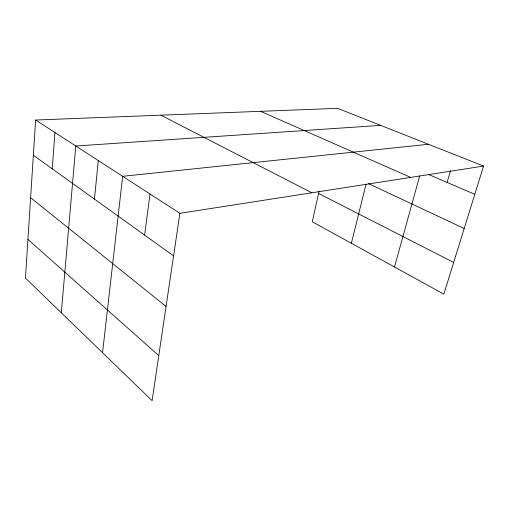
<?xml version="1.0" encoding="UTF-8"?>
<svg xmlns="http://www.w3.org/2000/svg" width="509" height="509" viewBox="0 0 509 509"><rect width="100%" height="100%" fill="white"/><g stroke="black" fill="none" stroke-linecap="round" stroke-linejoin="round"><path stroke-width="0.76" d="M35.617 120.029L25.45 278.073L152.089 400.659L179.893 213.316L35.617 120.029L337.613 108.341L483.55 166.068L443.835 294.138L312.265 221.765L319.105 191.149M52.236 168.829L54.959 132.537M61.303 312.774L75.79 146.007L380.668 125.373M94.445 199.102L98.288 160.558M102.551 352.705L122.663 176.311L428.463 144.276M144.639 235.101L149.996 193.986M351.369 243.277L366.06 184.169M394.5 266.996L419.734 175.815M447.125 182.438L450.618 170.509M179.893 213.316L483.55 166.068M428.26 174.352L474.795 194.298M260.602 111.325L410.687 177.406M368.58 183.647L464.189 228.509M318.589 193.465L453.665 262.434M160.876 115.18L311.839 192.784M33.346 155.283L173.575 255.862M30.623 197.696L166.068 306.456M27.938 239.402L158.776 355.606"/></g></svg>
